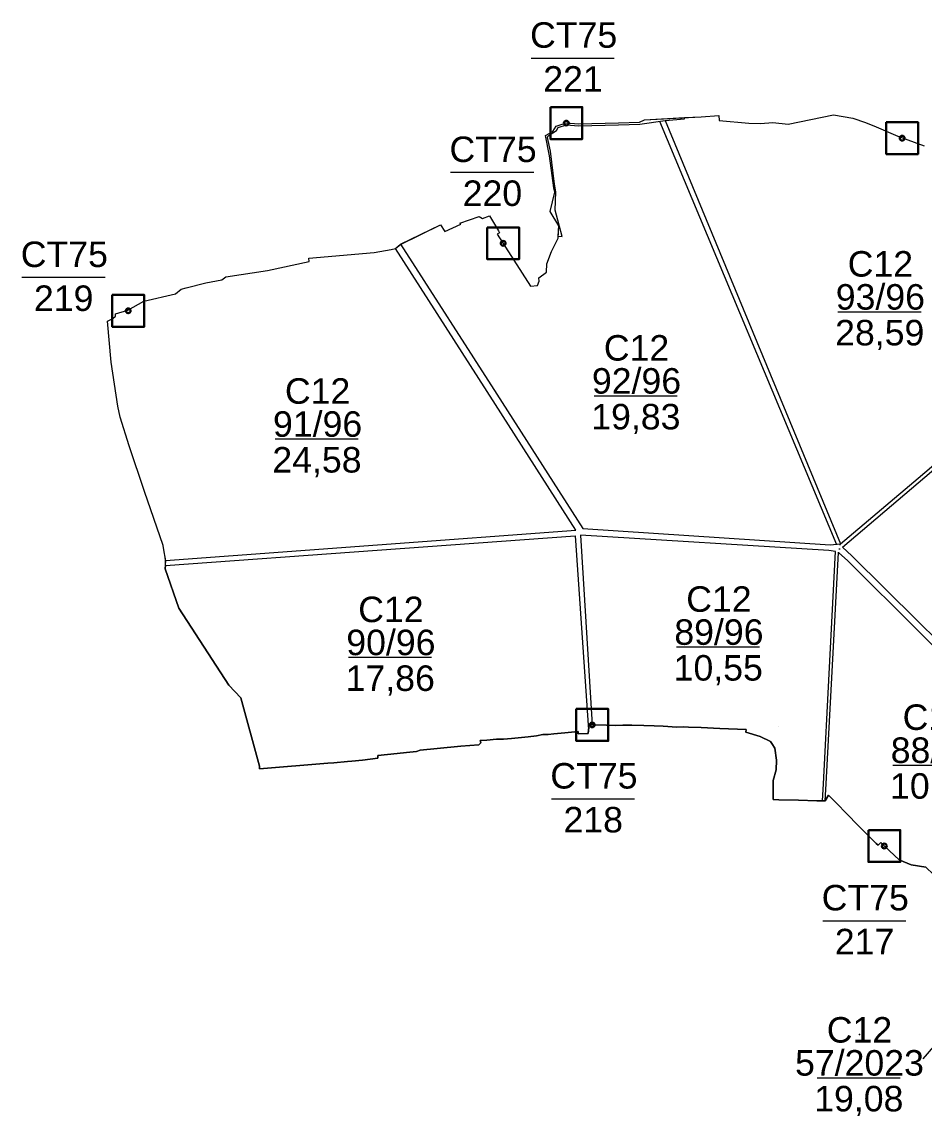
# Model space of a CAD drawing. Header units: metres. Extents: x 414595 to 418247, y 1530827 to 1534195.
# Drawn here: x 414595 to 416009, y 1532479 to 1534195 of the extents above; entities that cross this region are included whole.
import ezdxf
from ezdxf.enums import TextEntityAlignment as Align

# ---------------------------------------------------------------- set-up
doc = ezdxf.new("R2010")
doc.units = ezdxf.units.M
doc.header["$MEASUREMENT"] = 0
doc.linetypes.add('DGN Style 1', pattern=[5.902559, 0.009821, -5.892738])
doc.layers.add('RanhThree', color=7, linetype='Continuous', lineweight=0)
doc.styles.add('Style-Arial', font='arial.ttf')

# ---------------------------------------------------------------- blocks, each defined once
blk = doc.blocks.new('*U0')
at = {"color": 0, "linetype": 'Continuous', "lineweight": -2, "ltscale": 10, "flags": 128}
blk.add_lwpolyline([(-150, 150), (150, 150), (150, -150), (-150, -150), (-150, 150)], close=True, dxfattribs=at)
at = {"color": 0, "linetype": 'Continuous', "lineweight": -2, "ltscale": 10}
blk.add_circle((-0.02828, 0.016065), 22.5, dxfattribs=at)
blk = doc.blocks.new('*U11')
at = {"layer": 'RanhThree', "color": 3, "linetype": 'Continuous', "lineweight": 13}
blk.add_line((-66.520877, -1.660429), (63.750129, -1.660429), dxfattribs=at)
at = {"layer": 'RanhThree', "color": 3, "linetype": 'Continuous', "lineweight": 13, "style": 'Style-Arial'}
for s, p in [('CT75', (-0.000029, 14.422722)), ('217', (-1.025137, -54.422685))]:
    blk.add_text(s, height=40, dxfattribs=at).set_placement(p, align=Align.CENTER)
blk = doc.blocks.new('*U12')
at = {"layer": 'RanhThree', "color": 3, "linetype": 'Continuous', "lineweight": 13}
blk.add_line((-66.520877, -1.660429), (63.750129, -1.660429), dxfattribs=at)
at = {"layer": 'RanhThree', "color": 3, "linetype": 'Continuous', "lineweight": 13, "style": 'Style-Arial'}
for s, p in [('CT75', (-0.000029, 14.422722)), ('218', (-1.025137, -54.422685))]:
    blk.add_text(s, height=40, dxfattribs=at).set_placement(p, align=Align.CENTER)
blk = doc.blocks.new('*U13')
at = {"layer": 'RanhThree', "color": 3, "linetype": 'Continuous', "lineweight": 13}
blk.add_line((-66.520877, -1.660429), (63.750129, -1.660429), dxfattribs=at)
at = {"layer": 'RanhThree', "color": 3, "linetype": 'Continuous', "lineweight": 13, "style": 'Style-Arial'}
for s, p in [('CT75', (-0.000029, 14.422722)), ('219', (-1.025137, -54.422685))]:
    blk.add_text(s, height=40, dxfattribs=at).set_placement(p, align=Align.CENTER)
blk = doc.blocks.new('*U14')
at = {"layer": 'RanhThree', "color": 3, "linetype": 'Continuous', "lineweight": 13}
blk.add_line((-66.520877, -1.660429), (63.750129, -1.660429), dxfattribs=at)
at = {"layer": 'RanhThree', "color": 3, "linetype": 'Continuous', "lineweight": 13, "style": 'Style-Arial'}
for s, p in [('CT75', (-0.000029, 14.422722)), ('220', (-1.025137, -54.422685))]:
    blk.add_text(s, height=40, dxfattribs=at).set_placement(p, align=Align.CENTER)
blk = doc.blocks.new('*U15')
at = {"layer": 'RanhThree', "color": 3, "linetype": 'Continuous', "lineweight": 13}
blk.add_line((-66.520852, -1.660604), (63.750154, -1.660604), dxfattribs=at)
at = {"layer": 'RanhThree', "color": 3, "linetype": 'Continuous', "lineweight": 13, "style": 'Style-Arial'}
for s, p in [('CT75', (-0.000003, 14.422546)), ('221', (-1.025111, -54.42286))]:
    blk.add_text(s, height=40, dxfattribs=at).set_placement(p, align=Align.CENTER)
blk = doc.blocks.new('*U16')
at = {"layer": 'RanhThree', "color": 3, "linetype": 'Continuous', "lineweight": 13}
blk.add_line((-66.520877, -1.660429), (63.750129, -1.660429), dxfattribs=at)
at = {"layer": 'RanhThree', "color": 3, "linetype": 'Continuous', "lineweight": 13, "style": 'Style-Arial'}
blk.add_text('24,58', height=40, dxfattribs=at).set_placement((-1.025137, -54.422685), align=Align.CENTER)
at = {"layer": 'RanhThree', "color": 3, "linetype": 'Continuous', "lineweight": 13, "insert": (-0.000029, 1.089388), "char_height": 40, "attachment_point": 8, "line_spacing_factor": 0.776524, "style": 'Style-Arial'}
blk.add_mtext('C12\\P91/96', dxfattribs=at)
blk = doc.blocks.new('*U17')
at = {"layer": 'RanhThree', "color": 3, "linetype": 'Continuous', "lineweight": 13}
blk.add_line((-66.520877, -1.660429), (63.750129, -1.660429), dxfattribs=at)
at = {"layer": 'RanhThree', "color": 3, "linetype": 'Continuous', "lineweight": 13, "style": 'Style-Arial'}
blk.add_text('17,86', height=40, dxfattribs=at).set_placement((-1.025137, -54.422685), align=Align.CENTER)
at = {"layer": 'RanhThree', "color": 3, "linetype": 'Continuous', "lineweight": 13, "insert": (-0.000029, 1.089388), "char_height": 40, "attachment_point": 8, "line_spacing_factor": 0.776524, "style": 'Style-Arial'}
blk.add_mtext('C12\\P90/96', dxfattribs=at)
blk = doc.blocks.new('*U18')
at = {"layer": 'RanhThree', "color": 3, "linetype": 'Continuous', "lineweight": 13}
blk.add_line((-66.520877, -1.660429), (63.750129, -1.660429), dxfattribs=at)
at = {"layer": 'RanhThree', "color": 3, "linetype": 'Continuous', "lineweight": 13, "style": 'Style-Arial'}
blk.add_text('19,83', height=40, dxfattribs=at).set_placement((-1.025137, -54.422685), align=Align.CENTER)
at = {"layer": 'RanhThree', "color": 3, "linetype": 'Continuous', "lineweight": 13, "insert": (-0.000029, 1.089388), "char_height": 40, "attachment_point": 8, "line_spacing_factor": 0.776524, "style": 'Style-Arial'}
blk.add_mtext('C12\\P92/96', dxfattribs=at)
blk = doc.blocks.new('*U19')
at = {"layer": 'RanhThree', "color": 3, "linetype": 'Continuous', "lineweight": 13}
blk.add_line((-66.520877, -1.660429), (63.750129, -1.660429), dxfattribs=at)
at = {"layer": 'RanhThree', "color": 3, "linetype": 'Continuous', "lineweight": 13, "style": 'Style-Arial'}
blk.add_text('28,59', height=40, dxfattribs=at).set_placement((-1.025137, -54.422685), align=Align.CENTER)
at = {"layer": 'RanhThree', "color": 3, "linetype": 'Continuous', "lineweight": 13, "insert": (-0.000029, 1.089388), "char_height": 40, "attachment_point": 8, "line_spacing_factor": 0.776524, "style": 'Style-Arial'}
blk.add_mtext('C12\\P93/96', dxfattribs=at)
blk = doc.blocks.new('*U20')
at = {"layer": 'RanhThree', "color": 3, "linetype": 'Continuous', "lineweight": 13}
blk.add_line((-66.520877, -1.660429), (63.750129, -1.660429), dxfattribs=at)
at = {"layer": 'RanhThree', "color": 3, "linetype": 'Continuous', "lineweight": 13, "style": 'Style-Arial'}
blk.add_text('10,55', height=40, dxfattribs=at).set_placement((-1.025137, -54.422685), align=Align.CENTER)
at = {"layer": 'RanhThree', "color": 3, "linetype": 'Continuous', "lineweight": 13, "insert": (-0.000029, 1.089388), "char_height": 40, "attachment_point": 8, "line_spacing_factor": 0.776524, "style": 'Style-Arial'}
blk.add_mtext('C12\\P89/96', dxfattribs=at)
blk = doc.blocks.new('*U21')
at = {"layer": 'RanhThree', "color": 3, "linetype": 'Continuous', "lineweight": 13}
blk.add_line((-66.520877, -1.660429), (63.750129, -1.660429), dxfattribs=at)
at = {"layer": 'RanhThree', "color": 3, "linetype": 'Continuous', "lineweight": 13, "style": 'Style-Arial'}
blk.add_text('10,55', height=40, dxfattribs=at).set_placement((-1.025137, -54.422685), align=Align.CENTER)
at = {"layer": 'RanhThree', "color": 3, "linetype": 'Continuous', "lineweight": 13, "insert": (-0.000029, 1.089388), "char_height": 40, "attachment_point": 8, "line_spacing_factor": 0.776524, "style": 'Style-Arial'}
blk.add_mtext('C12\\P88/96', dxfattribs=at)
blk = doc.blocks.new('*U24')
at = {"layer": 'RanhThree', "color": 3, "linetype": 'Continuous', "lineweight": 13}
blk.add_line((-66.520877, -1.660429), (63.750129, -1.660429), dxfattribs=at)
at = {"layer": 'RanhThree', "color": 3, "linetype": 'Continuous', "lineweight": 13, "style": 'Style-Arial'}
blk.add_text('19,08', height=40, dxfattribs=at).set_placement((-1.025137, -54.422685), align=Align.CENTER)
at = {"layer": 'RanhThree', "color": 3, "linetype": 'Continuous', "lineweight": 13, "insert": (-0.000029, 1.089388), "char_height": 40, "attachment_point": 8, "line_spacing_factor": 0.776524, "style": 'Style-Arial'}
blk.add_mtext('C12\\P57/2023', dxfattribs=at)

msp = doc.modelspace()

# ---------------------------------------------------------------- linework, layer by layer
at = {"layer": 'RanhThree', "color": 7, "linetype": 'Continuous', "lineweight": 0}
for p, q in [((415594.493535, 1534038.861724), (415871.924863, 1533375.100097)), ((415603.608, 1534040.222), (415878.231, 1533375.875)), ((416007.783907, 1532568.688832), (416178.672314, 1532765.635151))]:
    msp.add_line(p, q, dxfattribs=at)
at = {"layer": 'RanhThree', "color": 3, "lineweight": 0}
msp.add_line((415435.7619, 1533858.3368), (415441.9102, 1533858.0759), dxfattribs=at)
at = {"layer": 'RanhThree', "color": 3, "linetype": 'DGN Style 1', "lineweight": 0}
msp.add_line((415875.307, 1533362.566), (415878.231, 1533375.875), dxfattribs=at)
at = {"layer": 'RanhThree', "color": 3, "linetype": 'Continuous', "lineweight": 0}
msp.add_line((414820.0521, 1533342.1514), (414820.4759, 1533350.1785), dxfattribs=at)
at = {"layer": 'RanhThree', "color": 3, "linetype": 'Continuous', "lineweight": 13, "flags": 128}
msp.add_lwpolyline([(416012.18, 1532869.24), (415989.03, 1532872.66), (415970.22, 1532880.46), (415955.28, 1532894.7), (415941.49, 1532907.72), (415937.28, 1532903.59), (415933.94, 1532906.08), (415918.6223, 1532921.7352), (415906.6188, 1532934.0031), (415887.64, 1532953.4), (415872.6084, 1532968.8569), (415859.58, 1532981.95), (415854.28, 1532973.37), (415850.58, 1532973.33), (415841.1, 1532973.24), (415812.48, 1532974.05), (415781.41, 1532974.93), (415772.92, 1532975.05), (415772.89, 1533004.95), (415777.174, 1533021.964), (415778.099, 1533036.746), (415775.385, 1533055.789), (415770.72, 1533063.01), (415768.384, 1533066.163), (415752.522, 1533073.788), (415730.0492, 1533080.5838), (415730.31, 1533084.77), (415689.27, 1533086.6), (415660.13, 1533088.15), (415639.78, 1533088.53), (415631.47, 1533089.34), (415621.74, 1533088.76), (415600.26, 1533090.27), (415586.38, 1533090.52), (415570.04, 1533091.44), (415550.99, 1533091.7), (415536.94, 1533091.63), (415526.27, 1533091.34), (415511.67, 1533091.92), (415493.53, 1533092.19), (415491.54, 1533092.18), (415486.5622, 1533092.1466), (415484.09, 1533092.13), (415482.86, 1533078.77), (415467.3, 1533078.23), (415467.09, 1533081.81), (415445.99, 1533079.83), (415428.82, 1533078.08), (415420.05, 1533077.38), (415411.56, 1533077.22), (415401.68, 1533075.28), (415388.65, 1533073.59), (415362.51, 1533071.01), (415350.2, 1533069.76), (415339.33, 1533069.96), (415323.92, 1533068.41), (415313.4, 1533067.52), (415314.5, 1533063.93), (415311.54, 1533061.12), (415283.16, 1533058.9), (415246.08, 1533055.35), (415219.53, 1533052.33), (415213.58, 1533050.39), (415203.26, 1533049.18), (415168.38, 1533045.79), (415153.12, 1533044.14), (415153.08, 1533040.03), (415128.9, 1533037.03), (415112.32, 1533035.16), (415105.45, 1533034.93), (415083.94, 1533032.84), (415074.83, 1533031.93), (414967.556, 1533023.2256), (414967.66, 1533027.597), (414938.317, 1533134.605), (414919.384, 1533154.264), (414841.416, 1533274.989), (414819.672, 1533336.752), (414820.574, 1533349.565), (414819.663, 1533355.263), (414818.344, 1533363.518), (414816.746, 1533373.513), (414787.371, 1533458.289), (414763.168, 1533529.681), (414749.28, 1533574.739), (414745.686, 1533591.888), (414735.332, 1533660.96), (414729.252, 1533725.389), (414737.86, 1533729.71), (414742.01, 1533732.89), (414741.69, 1533736.89), (414761.43, 1533742.55), (414786.27, 1533756.45), (414836.189, 1533767.925), (414844.855, 1533775.547), (414852.414, 1533777.447), (414883.435, 1533785.491), (414908.606, 1533790.12), (414914.647, 1533794.565), (414980.245, 1533804.964), (415045.6, 1533818.62), (415044.94, 1533824.06), (415147.54, 1533832.9), (415173.9022, 1533837.939), (415180.97, 1533839.29), (415188.57, 1533845.74), (415251.317, 1533876.436), (415257.89, 1533865.899), (415283.034, 1533877.394), (415281.87, 1533879.16), (415311.66, 1533889.62), (415317.31, 1533886.19), (415327.96, 1533890.34), (415342.36, 1533866.85), (415343.58, 1533863.61), (415340.17, 1533861.62), (415392.62, 1533779.93), (415403.17, 1533781.23), (415405.88, 1533788.15), (415405.3, 1533793.41), (415417.42, 1533802.15), (415417.84, 1533814.97), (415425.36, 1533834.6), (415435.54, 1533855.38), (415436.98, 1533874.57), (415423.32, 1533897.23), (415430.36, 1533927.78), (415428.77, 1533934.65), (415422.08, 1533984.78), (415415.74, 1534016.25), (415427.45, 1534022.51), (415432.5599, 1534030.8674), (415448.294, 1534036.115), (415467.482, 1534034.775), (415530.074, 1534036.216), (415563.441, 1534037.427), (415570.96, 1534040.88), (415659.67, 1534045.98), (415687.62, 1534047.59), (415688.05, 1534040.1), (415734.79, 1534035.75), (415752.87, 1534035.23), (415772.41, 1534036.67), (415796.35, 1534034.36), (415867.23, 1534048.95), (415897.83, 1534043.71), (415917.54, 1534036.99), (415934.2409, 1534029.8122), (415968.17, 1534015.23), (416009.41, 1534000.12)], dxfattribs=at)
at = {"layer": 'RanhThree', "color": 3, "linetype": 'Continuous', "lineweight": 0, "flags": 128}
for points in [[(415435.7619, 1533858.3368), (415436.98, 1533874.57), (415423.32, 1533897.23), (415430.36, 1533927.78), (415428.77, 1533934.65), (415422.08, 1533984.78), (415415.74, 1534016.25), (415427.45, 1534022.51), (415432.5599, 1534030.8674), (415448.294, 1534036.115), (415467.482, 1534034.775), (415530.074, 1534036.216), (415563.441, 1534037.427), (415570.96, 1534040.88), (415633.696, 1534044.4867)], [(415441.9102, 1533858.0759), (415431.1637, 1533899.5281), (415432.2927, 1533928.0822), (415430.1026, 1533939.8978), (415423.6495, 1533992.0113), (415418.9954, 1534013.5333), (415419.8606, 1534016.0199), (415433.0307, 1534024.3652), (415435.6236, 1534028.7398), (415448.6773, 1534033.0809), (415467.4119, 1534031.7726), (415530.1629, 1534033.2173), (415563.7161, 1534034.435), (415603.608, 1534040.222), (415633.579, 1534042.791), (415633.696, 1534044.4867)], [(415633.696, 1534044.4867), (415659.67, 1534045.98), (415687.62, 1534047.59), (415688.05, 1534040.1), (415734.79, 1534035.75), (415752.87, 1534035.23), (415772.41, 1534036.67), (415796.35, 1534034.36), (415867.23, 1534048.95), (415897.83, 1534043.71), (415917.54, 1534036.99), (415934.2409, 1534029.8122), (415968.17, 1534015.23), (416009.41, 1534000.12)], [(415188.7626, 1533845.8342), (415251.317, 1533876.436), (415257.89, 1533865.899), (415283.034, 1533877.394), (415281.87, 1533879.16), (415311.66, 1533889.62), (415317.31, 1533886.19), (415327.96, 1533890.34), (415342.36, 1533866.85), (415343.58, 1533863.61), (415340.17, 1533861.62), (415392.62, 1533779.93), (415403.17, 1533781.23), (415405.88, 1533788.15), (415405.3, 1533793.41), (415417.42, 1533802.15), (415417.84, 1533814.97), (415425.36, 1533834.6), (415435.54, 1533855.38), (415435.7619, 1533858.3368)], [(414820.4759, 1533350.1785), (414819.663, 1533355.263), (414818.344, 1533363.518), (414816.746, 1533373.513), (414787.371, 1533458.289), (414763.168, 1533529.681), (414749.28, 1533574.739), (414745.686, 1533591.888), (414735.332, 1533660.96), (414729.252, 1533725.389), (414737.86, 1533729.71), (414742.01, 1533732.89), (414741.69, 1533736.89), (414761.43, 1533742.55), (414786.27, 1533756.45), (414836.189, 1533767.925), (414844.855, 1533775.547), (414852.414, 1533777.447), (414883.435, 1533785.491), (414908.606, 1533790.12), (414914.647, 1533794.565), (414980.245, 1533804.964), (415045.6, 1533818.62), (415044.94, 1533824.06), (415147.54, 1533832.9), (415173.9022, 1533837.939), (415180.7472, 1533839.2474)], [(414820.4759, 1533350.1785), (415152.7811, 1533374.5644), (415463.361, 1533397.356), (415337.2587, 1533594.5279), (415180.7472, 1533839.2474)], [(415180.7472, 1533839.2474), (415180.97, 1533839.29), (415186.1896, 1533843.7198), (415188.57, 1533845.74), (415188.7626, 1533845.8342)], [(415188.7626, 1533845.8342), (415339.5942, 1533610.6004), (415474.543, 1533400.137), (415862.179, 1533374.645), (415878.231, 1533375.875)], [(415878.231, 1533375.875), (416000, 1533479.3165), (416087.1576, 1533553.3559), (416263.467, 1533703.651)], [(416061.688, 1533193.517), (416000, 1533254.4489), (415895.822, 1533357.35), (415881.206, 1533371.107), (416000, 1533471.8416), (416090.929, 1533548.9473), (416263.2597, 1533695.0798)], [(414820.0521, 1533342.1514), (415152.1945, 1533366.3428), (415462.132, 1533388.917), (415483.3812, 1533084.4307)], [(415850.2811, 1532973.3272), (415851.65, 1533000), (415860.4865, 1533172.1885), (415870.327, 1533363.94), (415859.921, 1533365.65), (415470.79, 1533389.893), (415489.14, 1533092.1639)], [(415854.2036, 1532973.3692), (415855.6476, 1533000), (415865.1937, 1533176.0528), (415875.307, 1533362.566)], [(415875.307, 1533362.566), (415889.808, 1533349.284), (416000, 1533239.6765), (416053.925, 1533186.0375), (416240.129, 1533000.821)], [(414820.0521, 1533342.1514), (414819.672, 1533336.752), (414841.416, 1533274.989), (414919.384, 1533154.264), (414938.317, 1533134.605), (414967.66, 1533027.597), (414967.556, 1533023.2256), (415074.83, 1533031.93), (415083.94, 1533032.84), (415105.45, 1533034.93), (415112.32, 1533035.16), (415128.9, 1533037.03), (415153.08, 1533040.03), (415153.12, 1533044.14), (415168.38, 1533045.79), (415203.26, 1533049.18), (415213.58, 1533050.39), (415219.53, 1533052.33), (415246.08, 1533055.35), (415283.16, 1533058.9), (415311.54, 1533061.12), (415314.5, 1533063.93), (415313.4, 1533067.52), (415323.92, 1533068.41), (415339.33, 1533069.96), (415350.2, 1533069.76), (415362.51, 1533071.01), (415388.65, 1533073.59), (415401.68, 1533075.28), (415411.56, 1533077.22), (415420.05, 1533077.38), (415428.82, 1533078.08), (415445.99, 1533079.83), (415467.09, 1533081.81), (415467.3, 1533078.23), (415482.86, 1533078.77), (415483.3812, 1533084.4307)], [(415483.3812, 1533084.4307), (415484.09, 1533092.13), (415486.5622, 1533092.1466), (415489.14, 1533092.1639)], [(415489.14, 1533092.1639), (415491.54, 1533092.18), (415493.53, 1533092.19), (415511.67, 1533091.92), (415526.27, 1533091.34), (415536.94, 1533091.63), (415550.99, 1533091.7), (415570.04, 1533091.44), (415586.38, 1533090.52), (415600.26, 1533090.27), (415621.74, 1533088.76), (415631.47, 1533089.34), (415639.78, 1533088.53), (415660.13, 1533088.15), (415689.27, 1533086.6), (415730.31, 1533084.77), (415730.0492, 1533080.5838), (415752.522, 1533073.788), (415768.384, 1533066.163), (415770.72, 1533063.01), (415775.385, 1533055.789), (415778.099, 1533036.746), (415777.174, 1533021.964), (415772.89, 1533004.95), (415772.92, 1532975.05), (415781.41, 1532974.93), (415812.48, 1532974.05), (415841.1, 1532973.24), (415850.2811, 1532973.3272)], [(415781.733387, 1533089.382421), (415781.733387, 1533089.382421)], [(415854.2036, 1532973.3692), (415854.28, 1532973.37), (415859.58, 1532981.95), (415872.6084, 1532968.8569), (415887.64, 1532953.4), (415906.6188, 1532934.0031), (415918.6223, 1532921.7352), (415933.94, 1532906.08), (415937.28, 1532903.59), (415941.49, 1532907.72), (415955.28, 1532894.7), (415970.22, 1532880.46), (415989.03, 1532872.66), (416012.18, 1532869.24), (416024.26, 1532857.81), (416039.63, 1532842.46), (416054.9, 1532827.43), (416058.438, 1532824.0491), (416063.1338, 1532819.562)], [(415850.2811, 1532973.3272), (415850.58, 1532973.33), (415854.2036, 1532973.3692)]]:
    msp.add_lwpolyline(points, dxfattribs=at)
at = {"layer": 'RanhThree', "color": 7, "linetype": 'Continuous', "lineweight": 0}
msp.add_point((415907.990295, 1532606.762182), dxfattribs=at)

# ---------------------------------------------------------------- block references
at = {"layer": 'RanhThree', "color": 3, "linetype": 'Continuous', "lineweight": 13}
for name, p in [('*U15', (415460.018706, 1534139.601678)), ('*U14', (415333.693677, 1533960.385948)), ('*U13', (414661.719896, 1533795.718151)), ('*U19', (415940.765678, 1533741.73177)), ('*U18', (415558.549623, 1533609.999464)), ('*U16', (415058.684728, 1533542.339925)), ('*U20', (415687.694297, 1533216.106825)), ('*U17', (415173.561524, 1533199.884839)), ('*U21', (416026.862127, 1533030.899028)), ('*U12', (415491.744843, 1532977.962355)), ('*U11', (415917.040236, 1532786.835584)), ('*U24', (415907.990325, 1532540.571168))]:
    msp.add_blockref(name, p, dxfattribs=at)
at = {"layer": 'RanhThree', "color": 3, "linetype": 'Continuous', "lineweight": 30, "ltscale": 1.666667, "xscale": 0.166667, "yscale": 0.166667, "zscale": 0.166667}
for p in [(415448.504, 1534035.928), (415974.921, 1534012.295), (415349.497, 1533847.425), (414761.903, 1533741.593), (415489.14, 1533092.1639), (415946.913, 1532902.296)]:
    msp.add_blockref('*U0', p, dxfattribs=at)

doc.saveas('drawing.dxf')
